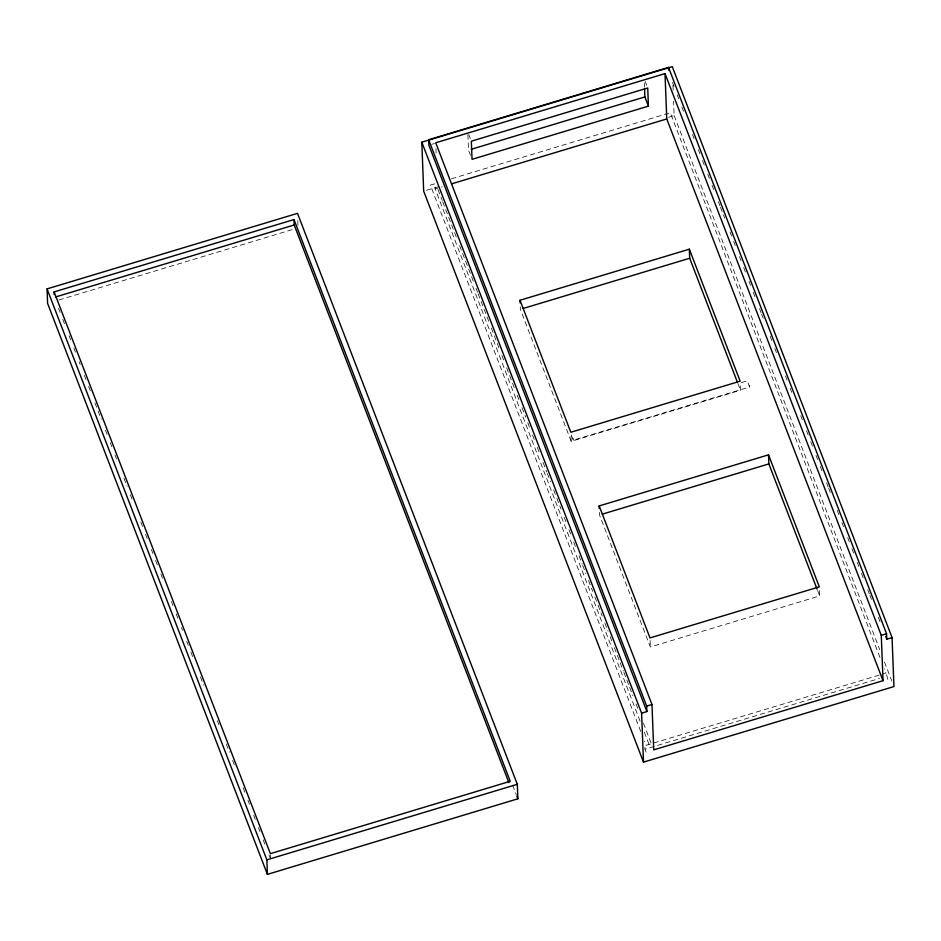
<?xml version="1.0" encoding="UTF-8"?>
<svg xmlns="http://www.w3.org/2000/svg" width="941" height="941" viewBox="0 0 941 941"><rect width="100%" height="100%" fill="white"/><g stroke="black" fill="none" stroke-linecap="round" stroke-linejoin="round"><path stroke-width="0.71" stroke-dasharray="4.71 3.53" d="M431.672 144.349L434.483 143.514M434.613 183.836L430.402 185.106L640.797 731.616M451.445 178.766L670.274 112.744L881.199 660.629M58.86 300.014L292.439 229.557M426.496 190.317L441.976 185.648M668.522 117.319L674.144 115.614L673.591 101.216M640.092 721.206L435.177 188.929L442.188 186.812M741.402 382.634L747.272 380.858L749.636 386.998L573.257 440.212L570.893 434.072L571.175 441.329L740.496 390.244L740.226 382.987M599.441 512.41L599.535 514.998L650.349 646.985L819.682 595.912L819.423 589.431M879.094 675.144L646.067 745.319L644.491 741.202M881.976 674.156L885.952 672.956L884.364 668.839M646.149 752.271L644.961 749.201L879.588 678.426M672.439 82.443L674.027 86.548M677.191 94.782L678.779 98.899M681.943 107.121L683.531 111.238M692.505 134.551L694.082 138.656M698.304 149.631L699.892 153.748M702.527 160.605L704.644 166.087M707.808 174.32L709.396 178.425M712.031 185.283L714.148 190.776M718.371 201.739L719.959 205.856M720.477 207.232L724.711 218.194M729.981 231.909L731.569 236.026M733.674 241.508L735.262 245.625M739.485 256.599L741.073 260.704M743.708 267.562L745.825 273.055M748.989 281.277L750.577 285.394M753.212 292.251L755.329 297.732M759.552 308.707L761.128 312.812M761.657 314.188L763.245 318.305M770.103 336.125L772.749 342.983M774.855 348.476L776.443 352.581M785.417 375.894L787.005 380.011M790.169 388.233L791.746 392.35M800.72 415.663L802.308 419.78M806.531 430.743L808.119 434.86M810.754 441.717L812.871 447.198M816.035 455.432L817.623 459.549M820.258 466.407L822.375 471.888M826.598 482.862L828.174 486.968M828.703 488.344L830.291 492.461M837.149 510.281L839.795 517.138M841.901 522.62L843.489 526.737M847.712 537.711L849.3 541.828M851.934 548.685L854.052 554.167M857.216 562.389L858.792 566.506M861.438 573.363L863.544 578.844M867.767 589.819L869.355 593.936M869.884 595.3L871.472 599.417M878.329 617.249L880.964 624.106M674.144 115.614L879.717 649.596M884.458 661.923L891.845 681.096M887.786 679.367L886.54 674.485M645.197 81.408L646.714 85.36M737.885 383.446L740.496 390.244M817.576 590.466L819.682 595.912M468.818 134.622L470.335 138.562M470.524 155.394L468.5 150.125L467.912 134.775M571.175 441.329L520.361 309.33L520.255 306.742M437.988 189.494L442.223 200.468M442.74 201.833L457.538 240.249M459.643 245.73L468.1 267.679M468.63 269.055L473.911 282.771M476.017 288.264L477.605 292.38M478.134 293.745L489.226 322.563M491.331 328.044L499.789 349.993M501.894 355.486L504.541 362.344M506.646 367.825L515.103 389.786M517.209 395.267L519.855 402.125M521.961 407.618L525.666 417.216M527.772 422.709L530.418 429.567M532.524 435.048L535.17 441.905M537.287 447.398L539.922 454.256M543.086 462.49L546.792 472.088M547.321 473.464L550.485 481.698M553.649 489.92L556.296 496.789M556.825 498.154L561.048 509.128M564.212 517.362L566.858 524.219M568.976 529.712L570.552 533.829M573.728 542.051L576.362 548.921M579.009 555.778L582.173 564.012M582.702 565.376L585.867 573.61M588.513 580.468L592.736 591.442M594.853 596.935L597.488 603.793M598.017 605.157L602.24 616.132M604.887 623.001L608.051 631.223M610.168 636.716L611.744 640.833M614.391 647.69L619.672 661.405M620.201 662.782L623.365 671.015M623.895 672.38L629.176 686.107M629.705 687.471L632.87 695.705M636.045 703.939L638.68 710.796M643.432 723.147L651.36 743.719M644.326 732.18L649.078 744.531L649.008 742.72M512.598 785.112L516.291 794.698M58.542 308.307L60.13 312.424M62.765 319.27L64.87 324.751M69.093 335.714L70.669 339.819M73.845 348.041L75.421 352.157M79.115 361.744L80.173 364.485M84.384 375.447L85.972 379.552M88.607 386.41L90.712 391.891M94.935 402.842L97.57 409.7M98.099 411.064L101.263 419.286M105.486 430.249L107.074 434.354M110.238 442.576L111.814 446.693M114.978 454.915L116.566 459.02M123.953 478.204L127.117 486.426M130.281 494.648L132.916 501.494M140.832 522.043L143.467 528.901M145.573 534.382L147.161 538.487M151.372 549.45L152.96 553.555M155.594 560.413L157.7 565.894M160.876 574.104L162.452 578.221M171.415 601.511L173.003 605.628M176.167 613.838L178.802 620.695M181.437 627.541L182.495 630.282M186.718 641.244L188.294 645.35M190.941 652.207L193.046 657.688M200.433 676.873L203.597 685.083M217.312 720.712L218.888 724.817M226.275 744.002L229.439 752.224M232.603 760.446L235.238 767.291M243.154 787.84L245.789 794.698M247.906 800.179L249.483 804.284M253.705 815.247L255.282 819.352M258.446 827.574L260.034 831.691M263.198 839.913L264.774 844.018M268.997 854.981L270.055 857.722M749.565 385.187L749.636 386.998M672.98 85.36L673.203 91.124M644.338 82.961L644.503 87.148M650.102 640.515L650.349 646.985M644.891 747.377L644.961 749.201M573.187 438.388L573.257 440.212M435.942 148.619L436.118 153.007M435.107 187.118L435.177 188.929M297.791 220.606L298.015 226.405M270.42 855.004L270.526 857.733"/><path stroke-width="1.41" d="M643.491 762.116L641.609 713.149L646.902 711.549L428.873 145.196L428.661 139.762L668.533 67.399L886.563 633.74L886.775 639.186L892.068 637.586L672.262 66.635L421.803 142.197L423.685 191.164L643.491 762.116L893.95 686.565L892.068 637.586M665.016 73.598L435.718 142.773L651.984 704.515L653.724 749.859L883.023 680.684L881.282 635.34L665.016 73.598L666.757 118.942L883.023 680.684M471.3 149.278L644.879 96.923L644.561 88.548M648.42 106.133L472.041 159.335L471.347 141.197L647.726 87.983L648.42 106.133L644.879 96.923M47.05 288.899L297.509 213.348L517.315 784.3L517.868 798.803L267.409 874.365L47.603 303.414L47.05 288.899L266.856 859.851L267.409 874.365M54.119 291.91L293.992 219.547L510.245 781.289L270.373 853.652L54.119 291.91L54.213 294.627M55.731 296.921L294.204 224.981L293.992 219.547M451.527 183.871L666.757 118.942M520.008 300.261L689.341 249.177L740.155 381.176L570.822 432.26L520.008 300.261L520.114 302.849M523.161 308.483L689.682 258.246L689.341 249.177M599.182 505.929L768.515 454.844L819.329 586.843L650.008 637.916L599.182 505.929L599.288 508.516M602.334 514.151L768.856 463.913L768.515 454.844M646.902 711.549L646.69 706.103L651.984 704.515M881.282 635.34L886.563 633.74M266.856 859.851L517.315 784.3M885.716 636.445L886.775 639.186M689.682 258.246L737.356 382.081M768.856 463.913L817.059 589.101M428.661 139.762L646.69 706.103M421.803 142.197L641.609 713.149M516.821 796.074L517.868 798.803M294.204 224.981L508.881 782.618M668.533 67.399L668.639 70.116"/></g></svg>
